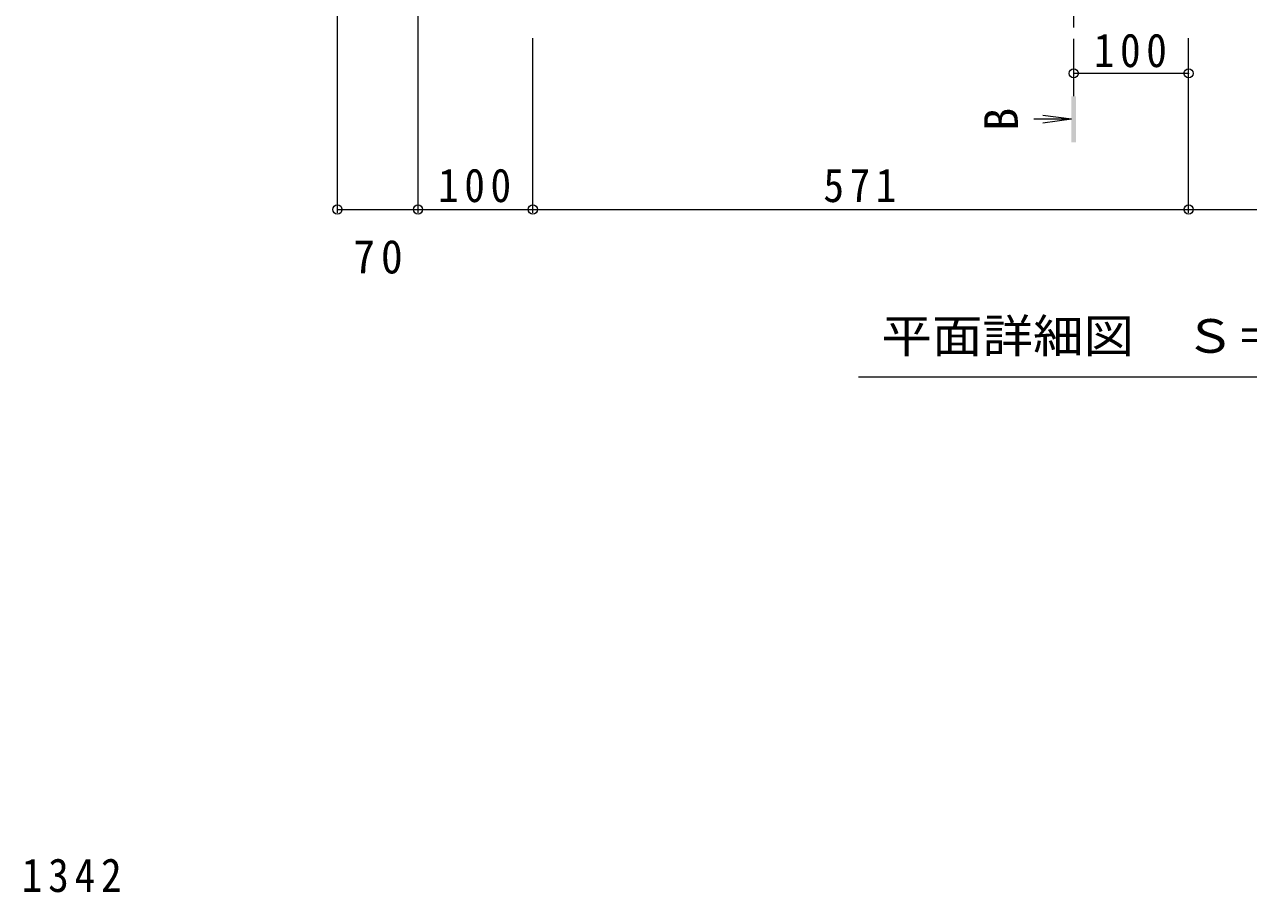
# Model space of a CAD drawing. Units: millimetres on the paper, enlarged 6 times, with parts at other scales. Extents: x -2215 to 2320, y -1648 to 1656.
# Drawn here: x -2000 to -1361, y 370 to 824 of the extents above; entities that cross this region are included whole.
import ezdxf
from ezdxf.enums import TextEntityAlignment as Align

# ---------------------------------------------------------------- set-up
doc = ezdxf.new("R2010")
doc.units = ezdxf.units.MM
doc.header["$LTSCALE"] = 6
doc.header["$PDMODE"] = 32
doc.header["$PDSIZE"] = 4.8
doc.linetypes.add('CHAIN1', pattern=[8, 5, -1, 1, -1])
for name, color, linetype, lineweight in [('0-2_仕上', 3, 'Continuous', 9), ('0-4_その他', 7, 'Continuous', 9), ('0-5_寸法', 7, 'Continuous', 9), ('0-F', 7, 'Continuous', 9), ('D-F', 7, 'Continuous', 9)]:
    doc.layers.add(name, color=color, linetype=linetype, lineweight=lineweight)
doc.styles.add('ＭＳ ゴシック', font='')
doc.styles.get('ＭＳ ゴシック').set_extended_font_data('MS Gothic')

msp = doc.modelspace()

# ---------------------------------------------------------------- linework, layer by layer
at = {"layer": '0-2_仕上', "color": 4, "linetype": 'CHAIN1'}
msp.add_line((-1452.053, 786.266), (-1452.053, 957.342), dxfattribs=at)
at = {"layer": '0-2_仕上', "color": 4}
for q in [(-1472.916, 774.266), (-1468.125, 776.224), (-1468.125, 772.308)]:
    msp.add_line((-1453.253, 774.266), q, dxfattribs=at)
msp.add_solid([(-1453.253, 762.266), (-1450.853, 762.266), (-1453.253, 786.266), (-1450.853, 786.266)], dxfattribs=at)
at = {"layer": '0-4_その他'}
msp.add_line((-1219.553, 639.447), (-1564.553, 639.447), dxfattribs=at)
at = {"layer": '0-F'}
for p, q in [((-1836.773, 725.301), (-1836.773, 888.918)), ((-1794.653, 725.301), (-1794.653, 840.918)), ((-1734.653, 725.301), (-1734.653, 816.703)), ((-1392.053, 725.301), (-1392.053, 816.703)), ((-1392.053, 798.247), (-1452.053, 798.247)), ((-1836.773, 727.101), (-1794.653, 727.101)), ((-1794.653, 727.101), (-1734.653, 727.101)), ((-1734.653, 727.101), (-1392.053, 727.101)), ((-1392.053, 727.101), (-1049.453, 727.101))]:
    msp.add_line(p, q, dxfattribs=at)
for p in [(-1452.053, 798.247), (-1392.053, 798.247), (-1836.773, 727.101), (-1794.653, 727.101), (-1734.653, 727.101), (-1392.053, 727.101)]:
    msp.add_point(p, dxfattribs=at)

# ---------------------------------------------------------------- texts
at = {"layer": '0-4_その他', "color": 2, "style": 'ＭＳ ゴシック', "width": 1.1}
msp.add_text('平面詳細図\u3000Ｓ＝１：１０', height=17.6, dxfattribs=at).set_placement((-1552.553, 646.947), align=Align.BOTTOM_LEFT)
at = {"layer": '0-5_寸法', "color": 2, "style": 'ＭＳ ゴシック'}
msp.add_text('B', height=17.6, rotation=90, dxfattribs=at).set_placement((-1475.972, 768.266), align=Align.BOTTOM_LEFT)
at = {"layer": '0-F', "color": 2, "char_height": 17.6, "attachment_point": 7, "style": 'ＭＳ ゴシック'}
for s, insert in [('\\T1.27;\\W0.9;100', (-1441.553, 801.247)), ('\\T1.27;\\W0.9;100', (-1784.153, 730.701)), ('\\T1.27;\\W0.9;571', (-1582.853, 730.701)), ('\\T1.27;\\W0.95;70', (-1828.463, 693.393))]:
    msp.add_mtext(s, dxfattribs=dict(at, insert=insert))
at = {"layer": 'D-F', "color": 2, "insert": (-2001.68, 370.135), "char_height": 17.6, "attachment_point": 7, "style": 'ＭＳ ゴシック'}
msp.add_mtext('\\T1.28;\\W0.9;1342', dxfattribs=at)

doc.saveas('drawing.dxf')
